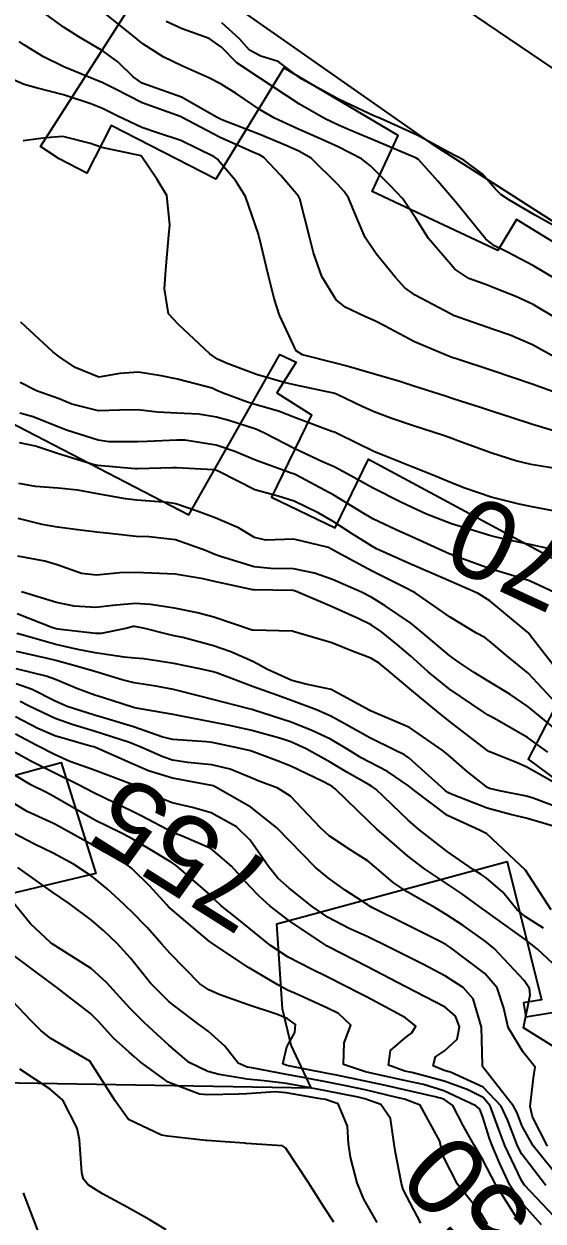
# Model space of a CAD drawing. Header units: metres. Extents: x 318500 to 325275, y 7408834 to 7428799.
# Drawn here: x 321084.6 to 321111, y 7409746 to 7409806.8 of the extents above; entities that cross this region are included whole.
import ezdxf
from ezdxf.enums import TextEntityAlignment as Align

# ---------------------------------------------------------------- set-up
doc = ezdxf.new("R2010")
doc.units = ezdxf.units.M
doc.header["$MEASUREMENT"] = 0
for name, color, linetype in [('Cotas', 45, 'Continuous'), ('Curvas de Nivel 1m', 11, 'Continuous'), ('Curvas de Nivel 5m', 15, 'Continuous'), ('Edificações', 30, 'Continuous'), ('Vias Primárias', 230, 'Continuous')]:
    doc.layers.add(name, color=color, linetype=linetype)
doc.styles.add('ARIAL', font='arial.ttf')

msp = doc.modelspace()

# ---------------------------------------------------------------- linework, layer by layer
at = {"layer": 'Curvas de Nivel 1m', "flags": 128}
for points, elevation in [([(321111.7, 7409791.778), (321110.477, 7409792.507), (321109.588, 7409792.91), (321108.485, 7409793.36), (321108.15, 7409793.489), (321107.205, 7409793.839), (321106.497, 7409794.306), (321105.161, 7409795.864), (321104.535, 7409796.86), (321103.854, 7409797.88), (321103.219, 7409798.553), (321102.563, 7409799.192), (321102.221, 7409799.559), (321101.76, 7409799.912), (321100.579, 7409800.511), (321099.558, 7409800.968), (321098.592, 7409801.396), (321097.34, 7409801.969), (321096.606, 7409802.388), (321095.392, 7409803.225), (321094.625, 7409803.703), (321093.996, 7409804.016), (321092.636, 7409804.624), (321091.684, 7409805.088), (321090.647, 7409805.746), (321090.476, 7409805.89), (321090.27, 7409806.066), (321088.669, 7409807.345)], 776), ([(321111.656, 7409793.778), (321110.5, 7409794.477), (321109.142, 7409795.179), (321108.515, 7409795.496), (321108.079, 7409795.827), (321106.548, 7409797.707), (321106.432, 7409797.851), (321105.641, 7409798.777), (321104.649, 7409799.869), (321104.571, 7409799.927), (321104.471, 7409799.972), (321102.583, 7409800.768), (321101.139, 7409801.374), (321100.595, 7409801.611), (321099.915, 7409801.937), (321098.611, 7409802.681), (321096.63, 7409803.98), (321095.418, 7409804.778), (321094.646, 7409805.571), (321094.016, 7409806.016), (321092.657, 7409806.515), (321091.829, 7409806.876)], 777), ([(321112.124, 7409796.176), (321110.539, 7409797.061), (321109.278, 7409797.809), (321108.827, 7409798.09), (321108.556, 7409798.375), (321107.879, 7409799.146), (321106.962, 7409799.844), (321106.573, 7409800.041), (321106.18, 7409800.25), (321104.589, 7409801.109), (321102.871, 7409801.896), (321102.602, 7409802.004), (321102.426, 7409802.079), (321100.615, 7409802.924), (321098.728, 7409803.949), (321098.631, 7409804.02), (321097.523, 7409804.851), (321096.641, 7409805.127), (321096.074, 7409805.418), (321095.558, 7409805.996), (321094.662, 7409806.818)], 778), ([(321112.352, 7409787.771), (321110.42, 7409788.464), (321109.425, 7409788.805), (321108.43, 7409789.139), (321106.527, 7409789.761), (321106.439, 7409789.789), (321106.259, 7409789.852), (321104.451, 7409790.62), (321102.923, 7409791.433), (321102.467, 7409791.667), (321101.921, 7409791.908), (321100.925, 7409792.374), (321100.478, 7409792.755), (321099.742, 7409793.937), (321099.315, 7409795.135), (321099.108, 7409795.944), (321098.618, 7409797.88), (321098.592, 7409797.95), (321098.551, 7409798.008), (321097.657, 7409799.06), (321096.804, 7409799.976), (321096.572, 7409800.113), (321096.355, 7409800.202), (321094.585, 7409800.992), (321092.618, 7409802.03), (321092.6, 7409802.042), (321090.61, 7409802.757), (321089.235, 7409803.466), (321088.625, 7409803.773), (321087.793, 7409804.098), (321086.635, 7409804.573), (321085.604, 7409805.09), (321084.645, 7409805.686), (321084.37, 7409805.867)], 774), ([(321112.306, 7409785.855), (321110.396, 7409786.429), (321109.36, 7409786.766), (321108.403, 7409787.086), (321107.845, 7409787.269), (321106.409, 7409787.728), (321106.03, 7409787.854), (321104.418, 7409788.372), (321103.699, 7409788.602), (321102.426, 7409788.977), (321100.965, 7409789.389), (321100.434, 7409789.531), (321098.753, 7409789.947), (321098.443, 7409790.152), (321097.596, 7409791.963), (321097.321, 7409792.81), (321097.04, 7409793.972), (321096.557, 7409795.941), (321096.544, 7409795.98), (321096.522, 7409796.083), (321095.871, 7409797.99), (321095.362, 7409798.802), (321094.567, 7409799.731), (321094.44, 7409799.883), (321094.267, 7409800.013), (321092.582, 7409800.839), (321091.402, 7409801.233), (321090.592, 7409801.497), (321089.385, 7409802.078), (321088.606, 7409802.469), (321088.003, 7409802.702), (321086.616, 7409803.154), (321085.231, 7409803.52), (321084.623, 7409803.677), (321083.545, 7409804.156)], 773), ([(321112.018, 7409784.12), (321110.369, 7409784.394), (321109.595, 7409784.578), (321108.377, 7409784.955), (321106.649, 7409785.583), (321106.388, 7409785.687), (321105.914, 7409785.855), (321104.395, 7409786.354), (321103.245, 7409786.734), (321102.402, 7409787.053), (321101.817, 7409787.321), (321100.561, 7409787.928), (321100.411, 7409787.989), (321100.335, 7409788.007), (321098.417, 7409788.414), (321097.823, 7409788.554), (321096.425, 7409788.955), (321094.927, 7409789.508), (321094.436, 7409789.742), (321094.051, 7409790.014), (321092.462, 7409791.497), (321091.957, 7409792.038), (321091.745, 7409793.303), (321091.81, 7409794.04), (321091.86, 7409794.679), (321091.975, 7409796.038), (321092.014, 7409796.551), (321091.876, 7409798.04), (321091.371, 7409798.861), (321090.57, 7409800.06), (321088.576, 7409800.487), (321087.996, 7409800.678), (321086.584, 7409801.036), (321085.726, 7409800.98), (321084.58, 7409800.828)], 772), ([(321112.202, 7409781.901), (321110.337, 7409782.255), (321109.77, 7409782.367), (321108.344, 7409782.724), (321107.013, 7409783.177), (321106.354, 7409783.436), (321105.35, 7409783.86), (321104.366, 7409784.259), (321103.766, 7409784.482), (321102.377, 7409785.051), (321100.595, 7409785.927), (321100.458, 7409785.996), (321100.391, 7409786.025), (321100.255, 7409786.068), (321098.398, 7409786.756), (321097.538, 7409787.1), (321096.404, 7409787.423), (321095.966, 7409787.547), (321094.73, 7409788.005), (321094.412, 7409788.149), (321094.165, 7409788.261), (321092.42, 7409788.721), (321091.576, 7409788.889), (321090.425, 7409789.081), (321089.491, 7409789.007), (321088.421, 7409788.82), (321087.219, 7409789.311), (321086.436, 7409789.845), (321086.08, 7409790.115), (321084.462, 7409791.617)], 771), ([(321111.819, 7409777.775), (321110.29, 7409778.487), (321109.311, 7409778.789), (321108.299, 7409779.092), (321106.374, 7409779.784), (321106.309, 7409779.809), (321106.215, 7409779.851), (321104.318, 7409780.707), (321103.515, 7409781.076), (321102.327, 7409781.632), (321102.156, 7409781.73), (321101.881, 7409781.907), (321100.344, 7409782.833), (321098.462, 7409783.846), (321098.359, 7409783.889), (321098.187, 7409783.953), (321096.369, 7409784.607), (321095.32, 7409785.052), (321094.38, 7409785.375), (321092.788, 7409785.622), (321092.384, 7409785.626), (321090.876, 7409785.56), (321090.382, 7409785.539), (321088.927, 7409785.536), (321088.383, 7409785.619), (321086.828, 7409786.106), (321086.392, 7409786.28), (321085.081, 7409786.814), (321084.399, 7409786.997)], 769), ([(321111.823, 7409773.774), (321110.347, 7409775.691), (321110.277, 7409775.79), (321110.25, 7409775.821), (321110.076, 7409775.969), (321108.275, 7409777.465), (321107.679, 7409777.829), (321106.289, 7409778.443), (321105.276, 7409778.879), (321104.302, 7409779.309), (321103.008, 7409779.89), (321102.527, 7409780.111), (321102.313, 7409780.224), (321101.277, 7409780.873), (321100.326, 7409781.487), (321099.564, 7409781.938), (321098.339, 7409782.531), (321097.531, 7409782.774), (321096.347, 7409783.101), (321094.545, 7409784.007), (321094.361, 7409784.095), (321094.257, 7409784.116), (321092.363, 7409784.22), (321092.175, 7409784.22), (321090.361, 7409784.16), (321090.262, 7409784.161), (321088.364, 7409784.339), (321088.059, 7409784.399), (321086.372, 7409784.933), (321085.192, 7409785.314), (321084.38, 7409785.484)], 768), ([(321112.104, 7409771.771), (321110.23, 7409773.79), (321109.116, 7409774.684), (321108.246, 7409775.431), (321108.019, 7409775.595), (321107.591, 7409775.83), (321106.262, 7409776.636), (321104.481, 7409777.868), (321104.282, 7409777.978), (321104.088, 7409778.067), (321102.296, 7409778.964), (321100.504, 7409779.927), (321100.383, 7409780.001), (321100.311, 7409780.044), (321100.079, 7409780.165), (321098.316, 7409780.593), (321096.897, 7409780.552), (321096.317, 7409780.674), (321095.506, 7409781.176), (321094.327, 7409781.685), (321093.412, 7409782.019), (321092.335, 7409782.387), (321091.918, 7409782.455), (321090.338, 7409782.571), (321089.767, 7409782.64), (321088.342, 7409782.9), (321087.355, 7409783.089), (321086.346, 7409783.183), (321085.2, 7409783.275), (321084.349, 7409783.423)], 767), ([(321112.181, 7409770.48), (321110.583, 7409771.786), (321110.205, 7409772.106), (321109.292, 7409772.725), (321108.223, 7409773.369), (321107.483, 7409773.831), (321106.719, 7409774.327), (321106.238, 7409774.672), (321104.838, 7409775.864), (321104.257, 7409776.322), (321102.957, 7409777.202), (321102.276, 7409777.63), (321101.755, 7409777.908), (321100.289, 7409778.545), (321099.365, 7409778.868), (321098.297, 7409779.091), (321097.151, 7409779.113), (321096.298, 7409779.196), (321094.591, 7409779.72), (321094.307, 7409779.819), (321093.827, 7409780.015), (321092.315, 7409780.554), (321090.976, 7409780.71), (321090.317, 7409780.735), (321089.105, 7409780.865), (321088.319, 7409780.957), (321087.357, 7409781.062), (321086.321, 7409781.21), (321085.543, 7409781.346), (321084.322, 7409781.637)], 766), ([(321111.872, 7409768.054), (321110.162, 7409769.013), (321109.622, 7409769.256), (321108.217, 7409769.819), (321108.17, 7409769.845), (321108.101, 7409769.891), (321106.193, 7409771.364), (321105.584, 7409771.856), (321104.217, 7409772.997), (321103.152, 7409773.886), (321102.647, 7409774.307), (321102.237, 7409774.553), (321101.253, 7409774.928), (321100.244, 7409775.329), (321098.291, 7409775.909), (321098.25, 7409775.917), (321098.222, 7409775.922), (321096.25, 7409775.967), (321096.205, 7409775.981), (321094.259, 7409776.63), (321093.432, 7409776.849), (321092.266, 7409777.089), (321091.04, 7409777.277), (321090.269, 7409777.327), (321089.125, 7409777.22), (321088.266, 7409777.133), (321087.171, 7409777.196), (321086.269, 7409777.38), (321084.496, 7409777.917)], 764), ([(321112.136, 7409766.824), (321110.484, 7409767.448), (321110.146, 7409767.542), (321108.771, 7409767.811), (321108.263, 7409767.93), (321108.152, 7409767.986), (321107.126, 7409768.802), (321106.168, 7409769.627), (321105.904, 7409769.853), (321104.187, 7409771.025), (321102.22, 7409771.879), (321102.2, 7409771.886), (321102.18, 7409771.9), (321100.215, 7409772.962), (321098.924, 7409773.239), (321098.222, 7409773.415), (321096.983, 7409773.969), (321096.5, 7409774.243), (321096.234, 7409774.383), (321095.121, 7409774.879), (321094.242, 7409775.185), (321092.676, 7409775.595), (321092.247, 7409775.687), (321091.961, 7409775.749), (321090.747, 7409776.053), (321090.251, 7409776.158), (321090.158, 7409776.154), (321089.787, 7409776.067), (321088.532, 7409775.799), (321088.246, 7409775.801), (321086.335, 7409776.023), (321086.249, 7409776.037), (321086.037, 7409776.113), (321084.26, 7409776.807)], 763), ([(321112.017, 7409765.876), (321110.129, 7409766.423), (321109.327, 7409766.607), (321108.137, 7409766.929), (321106.362, 7409767.632), (321106.148, 7409767.735), (321105.992, 7409767.852), (321104.166, 7409769.486), (321103.937, 7409769.643), (321103.443, 7409769.881), (321102.179, 7409770.507), (321100.873, 7409771.236), (321100.195, 7409771.611), (321099.471, 7409771.937), (321098.207, 7409772.409), (321097.516, 7409772.655), (321096.217, 7409773.111), (321094.448, 7409773.786), (321094.228, 7409773.853), (321093.545, 7409774.017), (321092.232, 7409774.277), (321090.694, 7409774.52), (321090.227, 7409774.555), (321089.7, 7409774.596), (321088.231, 7409774.826), (321087.343, 7409774.989), (321086.237, 7409775.251), (321084.687, 7409775.69), (321084.245, 7409775.802)], 762), ([(321111.399, 7409761.777), (321110.09, 7409763.79), (321108.117, 7409765.628), (321107.746, 7409765.826), (321106.131, 7409766.556), (321104.403, 7409767.867), (321104.152, 7409768.078), (321103.073, 7409768.8), (321102.164, 7409769.264), (321101.747, 7409769.488), (321101.062, 7409769.917), (321100.178, 7409770.432), (321099.237, 7409770.887), (321098.19, 7409771.308), (321096.242, 7409771.937), (321096.2, 7409771.948), (321096.052, 7409771.982), (321094.207, 7409772.451), (321093.62, 7409772.604), (321092.214, 7409772.955), (321091.303, 7409773.13), (321090.212, 7409773.307), (321089.598, 7409773.453), (321088.218, 7409773.872), (321087.445, 7409774.098), (321086.225, 7409774.434), (321085.808, 7409774.535), (321084.231, 7409774.889)], 761), ([(321112.021, 7409758.536), (321110.699, 7409759.783), (321110.047, 7409760.278), (321108.45, 7409761.429), (321108.068, 7409761.699), (321107.902, 7409761.823), (321106.842, 7409762.603), (321106.083, 7409763.114), (321104.964, 7409763.861), (321104.1, 7409764.524), (321102.521, 7409765.894), (321102.125, 7409766.262), (321100.419, 7409767.926), (321100.263, 7409768.041), (321100.152, 7409768.104), (321099.79, 7409768.297), (321098.161, 7409769.067), (321097.527, 7409769.323), (321096.169, 7409769.836), (321096.058, 7409769.871), (321095.531, 7409769.99), (321094.174, 7409770.263), (321093.885, 7409770.303), (321092.176, 7409770.423), (321091.673, 7409770.543), (321090.185, 7409771.063), (321088.776, 7409771.497), (321088.194, 7409771.666), (321086.808, 7409772.104), (321086.203, 7409772.366), (321085.036, 7409772.955), (321084.211, 7409773.255)], 759), ([(321111.972, 7409754.547), (321109.99, 7409755.79), (321110.327, 7409757.466), (321110.289, 7409757.787), (321110.016, 7409758.185), (321108.502, 7409759.813), (321108.046, 7409760.189), (321106.918, 7409760.976), (321106.065, 7409761.539), (321105.531, 7409761.855), (321104.078, 7409762.685), (321103.368, 7409763.165), (321102.524, 7409763.893), (321102.095, 7409764.237), (321101.209, 7409764.808), (321100.114, 7409765.529), (321099.667, 7409765.935), (321098.144, 7409767.543), (321097.511, 7409767.96), (321096.51, 7409768.331), (321096.155, 7409768.48), (321095.087, 7409768.924), (321094.161, 7409769.138), (321092.93, 7409769.255), (321092.163, 7409769.377), (321091.664, 7409769.539), (321090.523, 7409770.055), (321090.172, 7409770.194), (321089.968, 7409770.268), (321088.181, 7409770.852), (321087.117, 7409771.17), (321086.191, 7409771.483), (321084.841, 7409772.13), (321084.415, 7409772.35)], 758), ([(321111.206, 7409749.777), (321110.446, 7409751.264), (321110.317, 7409751.786), (321110.501, 7409753.236), (321110.577, 7409753.784), (321109.971, 7409754.551), (321109.215, 7409755.802), (321108.981, 7409756.787), (321108.648, 7409757.81), (321108.021, 7409758.542), (321106.292, 7409759.846), (321106.042, 7409760.008), (321105.716, 7409760.183), (321104.057, 7409761.008), (321102.276, 7409761.897), (321102.147, 7409761.975), (321102.071, 7409762.025), (321100.934, 7409762.773), (321100.085, 7409763.389), (321099.403, 7409763.937), (321098.11, 7409765.254), (321097.444, 7409765.96), (321096.135, 7409766.981), (321094.363, 7409768.007), (321094.219, 7409768.078), (321094.151, 7409768.093), (321094.055, 7409768.107), (321092.154, 7409768.453), (321090.94, 7409768.837), (321090.157, 7409769.171), (321088.247, 7409770.01), (321088.169, 7409770.043), (321087.991, 7409770.092), (321086.178, 7409770.616), (321085.322, 7409770.983), (321084.191, 7409771.567)], 757), ([(321111.884, 7409748.041), (321110.483, 7409749.784), (321109.92, 7409750.786), (321109.639, 7409751.506), (321109.478, 7409751.797), (321107.959, 7409753.751), (321107.907, 7409753.821), (321107.895, 7409753.887), (321107.854, 7409755.822), (321107.432, 7409757.256), (321106.916, 7409757.836), (321106.018, 7409758.401), (321104.875, 7409759.013), (321104.033, 7409759.434), (321103.146, 7409759.883), (321102.048, 7409760.419), (321101.135, 7409760.832), (321100.062, 7409761.39), (321099.258, 7409761.938), (321098.079, 7409762.874), (321097.506, 7409763.38), (321097.029, 7409763.966), (321096.11, 7409765.307), (321095.412, 7409765.991), (321094.13, 7409766.698), (321093.18, 7409766.974), (321092.138, 7409767.201), (321091.542, 7409767.44), (321090.315, 7409768.057), (321090.192, 7409768.111), (321090.141, 7409768.133), (321090.023, 7409768.18), (321088.152, 7409768.879), (321086.949, 7409769.311), (321086.163, 7409769.654), (321085.265, 7409770.124), (321084.178, 7409770.693)], 756), ([(321111.852, 7409745.875), (321110.038, 7409747.788), (321109.884, 7409748.028), (321109.045, 7409749.803), (321108.734, 7409750.624), (321108.29, 7409751.815), (321107.936, 7409752.243), (321107.122, 7409752.652), (321105.948, 7409753.07), (321104.309, 7409753.513), (321103.956, 7409753.587), (321103.13, 7409753.882), (321103.225, 7409754.628), (321103.981, 7409755.276), (321104.321, 7409755.531), (321104.511, 7409755.865), (321103.994, 7409756.295), (321102.955, 7409756.841), (321102.004, 7409757.348), (321101.641, 7409757.54), (321100.915, 7409757.916), (321100.017, 7409758.373), (321099.183, 7409758.778), (321098.031, 7409759.369), (321097.139, 7409759.964), (321096.053, 7409760.841), (321095.418, 7409761.348), (321094.614, 7409762.002), (321094.331, 7409762.273), (321094.068, 7409762.542), (321092.341, 7409764.027), (321092.092, 7409764.195), (321090.945, 7409764.89), (321090.11, 7409765.377), (321089.662, 7409765.616), (321088.731, 7409766.081), (321088.316, 7409766.281), (321088.123, 7409766.382), (321087.451, 7409766.772), (321086.134, 7409767.529), (321085.753, 7409767.732), (321084.966, 7409768.128), (321084.147, 7409768.613)], 754), ([(321110.895, 7409745.78), (321109.867, 7409746.937), (321109.299, 7409747.799), (321108.771, 7409748.933), (321108.393, 7409749.813), (321108.263, 7409750.164), (321107.924, 7409751.25), (321107.764, 7409751.659), (321107.567, 7409751.825), (321105.941, 7409752.589), (321104.904, 7409752.902), (321103.949, 7409753.109), (321102.401, 7409753.445), (321101.955, 7409753.54), (321100.848, 7409753.917), (321100.872, 7409755.021), (321101.214, 7409755.912), (321100.587, 7409756.513), (321099.999, 7409756.801), (321098.447, 7409757.504), (321098.006, 7409757.701), (321097.501, 7409757.958), (321096.023, 7409758.845), (321094.262, 7409760.007), (321094.132, 7409760.099), (321094.042, 7409760.172), (321093.167, 7409760.901), (321092.058, 7409761.84), (321091.962, 7409761.934), (321091.869, 7409762.033), (321091.006, 7409762.979), (321090.087, 7409763.869), (321089.986, 7409763.959), (321089.84, 7409764.064), (321088.727, 7409764.708), (321088.104, 7409765.05), (321086.221, 7409766.109), (321086.12, 7409766.16), (321084.771, 7409766.775), (321084.13, 7409767.155)], 753), ([(321109.85, 7409745.79), (321108.582, 7409747.809), (321107.9, 7409749.121), (321107.482, 7409749.826), (321106.914, 7409750.829), (321106.404, 7409751.843), (321105.935, 7409752.155), (321105.507, 7409752.284), (321103.941, 7409752.636), (321102.979, 7409752.85), (321101.948, 7409753.079), (321100.494, 7409753.38), (321099.953, 7409753.487), (321098.054, 7409753.854), (321097.959, 7409753.875), (321097.758, 7409753.953), (321097.969, 7409754.815), (321098.372, 7409755.55), (321098.404, 7409755.946), (321097.985, 7409756.261), (321097.485, 7409756.46), (321095.994, 7409756.945), (321094.531, 7409757.473), (321094.006, 7409757.71), (321093.544, 7409758.015), (321092.033, 7409759.555), (321091.62, 7409760.036), (321090.87, 7409760.869), (321090.056, 7409761.698), (321089.873, 7409761.877), (321089.678, 7409762.066), (321088.84, 7409762.847), (321088.081, 7409763.463), (321087.125, 7409764.1), (321086.098, 7409764.654), (321085.111, 7409765.131), (321084.113, 7409765.643)], 752), ([(321108.163, 7409745.815), (321107.858, 7409746.321), (321106.634, 7409747.839), (321105.901, 7409749.265), (321105.77, 7409749.851), (321105.731, 7409750.033), (321104.735, 7409751.862), (321103.934, 7409752.168), (321103.559, 7409752.252), (321101.941, 7409752.628), (321101.038, 7409752.819), (321099.947, 7409753.036), (321098.6, 7409753.294), (321097.952, 7409753.417), (321096.188, 7409753.745), (321095.957, 7409753.788), (321095.487, 7409753.987), (321094.82, 7409754.849), (321093.976, 7409755.618), (321093.413, 7409756.016), (321091.996, 7409757.097), (321091.041, 7409758.045), (321090.029, 7409759.323), (321089.349, 7409760.07), (321088.672, 7409760.706), (321088.052, 7409761.257), (321086.909, 7409762.102), (321086.068, 7409762.671), (321084.303, 7409763.921)], 751), ([(321102.559, 7409745.889), (321101.868, 7409747.083), (321101.533, 7409747.905), (321101.199, 7409749.216), (321101.094, 7409749.912), (321101.04, 7409750.786), (321100.572, 7409751.92), (321099.933, 7409752.138), (321099.682, 7409752.184), (321097.938, 7409752.486), (321097.369, 7409752.528), (321095.937, 7409752.432), (321095.517, 7409752.406), (321093.935, 7409752.375), (321093.534, 7409752.416), (321091.945, 7409753.027), (321090.513, 7409754.052), (321090.222, 7409754.315), (321089.965, 7409754.539), (321089.165, 7409755.265), (321088.418, 7409756.083), (321087.986, 7409756.514), (321086.284, 7409757.829), (321086.009, 7409758.032), (321085.89, 7409758.112), (321084.03, 7409759.499)], 749), ([(321100.35, 7409745.922), (321099.861, 7409746.651), (321099.04, 7409747.938), (321097.897, 7409749.687), (321097.743, 7409749.797), (321095.899, 7409749.912), (321095.838, 7409749.919), (321094.837, 7409749.996), (321093.901, 7409750.062), (321093.844, 7409750.067), (321091.904, 7409750.282), (321091.607, 7409750.331), (321089.916, 7409751.129), (321089.249, 7409752.07), (321087.96, 7409754.09), (321085.971, 7409755.248), (321085.485, 7409755.627), (321084.988, 7409756.125), (321083.995, 7409757.162)], 748), ([(321091.843, 7409745.532), (321090.966, 7409746.043), (321089.859, 7409746.683), (321088.603, 7409747.345), (321087.876, 7409747.802), (321087.639, 7409748.092), (321087.559, 7409748.417), (321087.438, 7409750.095), (321087.312, 7409750.693), (321086.582, 7409752.103), (321085.938, 7409752.676), (321084.405, 7409753.682)], 747), ([(321085.821, 7409744.165), (321085.075, 7409746.122), (321084.587, 7409747.411)], 746)]:
    msp.add_lwpolyline(points, dxfattribs=dict(at, elevation=elevation))
at = {"layer": 'Curvas de Nivel 5m', "flags": 128}
for points, elevation in [([(321111.702, 7409789.777), (321110.45, 7409790.467), (321109.312, 7409790.953), (321108.461, 7409791.246), (321106.722, 7409791.846), (321106.536, 7409791.915), (321106.471, 7409791.938), (321106.283, 7409792.041), (321104.481, 7409792.984), (321103.966, 7409793.358), (321103.476, 7409793.885), (321102.508, 7409795.08), (321101.951, 7409795.909), (321101.505, 7409796.946), (321101.1, 7409797.922), (321100.876, 7409798.248), (321100.557, 7409798.608), (321099.2, 7409799.944), (321098.575, 7409800.304), (321097.965, 7409800.574), (321096.587, 7409801.144), (321094.755, 7409801.85), (321094.599, 7409801.916), (321094.432, 7409802.012), (321092.615, 7409803.032), (321091.094, 7409803.582), (321090.625, 7409803.753), (321090.16, 7409804.067), (321089.387, 7409804.828), (321088.643, 7409805.377), (321087.393, 7409806.103), (321086.657, 7409806.578), (321085.127, 7409807.679)], 775), ([(321112.165, 7409779.918), (321110.315, 7409780.316), (321109.081, 7409780.572), (321108.319, 7409780.765), (321107.502, 7409781.012), (321106.325, 7409781.369), (321105.054, 7409781.863), (321104.335, 7409782.203), (321103.726, 7409782.492), (321102.349, 7409783.187), (321101.027, 7409783.92), (321100.365, 7409784.265), (321099.775, 7409784.53), (321098.378, 7409785.18), (321096.825, 7409785.973), (321096.535, 7409786.121), (321096.392, 7409786.177), (321095.011, 7409786.616), (321094.398, 7409786.787), (321093.481, 7409786.937), (321092.4, 7409786.992), (321091.401, 7409787.045), (321090.401, 7409787.168), (321089.466, 7409787.139), (321088.4, 7409787.109), (321087.051, 7409787.457), (321086.406, 7409787.723), (321086.121, 7409787.828), (321085.246, 7409788.127), (321084.416, 7409788.557)], 770), ([(321111.214, 7409769.78), (321110.181, 7409770.53), (321108.518, 7409771.492), (321108.198, 7409771.661), (321107.934, 7409771.824), (321106.217, 7409772.998), (321105.143, 7409773.861), (321104.238, 7409774.667), (321103.591, 7409775.227), (321102.779, 7409775.892), (321102.255, 7409776.242), (321101.596, 7409776.574), (321100.268, 7409777.151), (321098.409, 7409777.949), (321098.281, 7409777.99), (321098.235, 7409777.997), (321096.281, 7409778.021), (321096.237, 7409778.024), (321094.287, 7409778.447), (321093.72, 7409778.584), (321092.292, 7409778.814), (321091.483, 7409778.851), (321090.293, 7409778.908), (321089.477, 7409778.887), (321088.29, 7409778.766), (321087.529, 7409778.86), (321086.298, 7409779.288), (321085.665, 7409779.484), (321084.296, 7409779.736)], 765), ([(321110.996, 7409760.841), (321110.065, 7409761.432), (321109.653, 7409761.796), (321108.937, 7409762.666), (321108.086, 7409763.392), (321107.829, 7409763.566), (321107.426, 7409763.83), (321106.103, 7409764.738), (321104.651, 7409765.865), (321104.127, 7409766.327), (321102.483, 7409767.895), (321102.288, 7409768.035), (321102.152, 7409768.118), (321101.011, 7409768.77), (321100.163, 7409769.274), (321098.952, 7409769.942), (321098.175, 7409770.298), (321097.656, 7409770.479), (321096.183, 7409770.877), (321095.053, 7409771.131), (321094.189, 7409771.306), (321092.607, 7409771.613), (321092.195, 7409771.687), (321090.227, 7409772.032), (321090.2, 7409772.04), (321090.128, 7409772.061), (321088.656, 7409772.535), (321088.206, 7409772.681), (321087.303, 7409773.005), (321086.214, 7409773.469), (321085.74, 7409773.642), (321084.219, 7409774.004)], 760), ([(321111.115, 7409747.778), (321109.904, 7409749.371), (321109.679, 7409749.793), (321109.192, 7409751.07), (321108.844, 7409751.806), (321107.944, 7409752.773), (321106.273, 7409753.528), (321105.957, 7409753.619), (321105.398, 7409753.856), (321105.512, 7409754.309), (321105.971, 7409754.609), (321106.613, 7409755.208), (321106.731, 7409755.839), (321106.53, 7409756.377), (321106, 7409756.838), (321104.01, 7409757.87), (321102.025, 7409758.896), (321100.074, 7409759.895), (321100.04, 7409759.915), (321100.008, 7409759.93), (321098.059, 7409761.238), (321097.119, 7409761.964), (321096.565, 7409762.463), (321096.08, 7409762.964), (321095.588, 7409763.493), (321095.146, 7409763.994), (321094.103, 7409764.895), (321092.613, 7409765.524), (321092.115, 7409765.721), (321091.916, 7409765.832), (321091.537, 7409766.039), (321090.606, 7409766.531), (321090.127, 7409766.773), (321089.254, 7409767.196), (321088.136, 7409767.737), (321087.41, 7409768.097), (321086.149, 7409768.722), (321084.964, 7409769.322), (321084.164, 7409769.767)], 755), ([(321104.775, 7409745.861), (321103.876, 7409747.576), (321103.781, 7409747.871), (321103.486, 7409749.459), (321103.415, 7409749.877), (321103.224, 7409751.185), (321102.739, 7409751.888), (321101.934, 7409752.178), (321101.583, 7409752.257), (321099.94, 7409752.584), (321099.145, 7409752.735), (321097.945, 7409752.954), (321096.818, 7409753.095), (321095.948, 7409753.176), (321094.535, 7409753.417), (321093.953, 7409753.562), (321093.012, 7409754.019), (321091.969, 7409754.894), (321091.382, 7409755.446), (321090.719, 7409756.049), (321089.991, 7409756.781), (321088.814, 7409758.078), (321088.021, 7409758.793), (321086.181, 7409759.965), (321086.039, 7409760.048), (321085.955, 7409760.111), (321084.97, 7409761.047), (321084.06, 7409762.14)], 750)]:
    msp.add_lwpolyline(points, dxfattribs=dict(at, elevation=elevation))
at = {"layer": 'Edificações'}
for points in [[(321069.952, 7409817.977), (321059.733, 7409801.524), (321065.281, 7409797.332), (321068.463, 7409801.543), (321075.115, 7409797.421), (321072.675, 7409793.743), (321078.469, 7409789.899), (321082.464, 7409787.289), (321092.99, 7409781.828), (321097.611, 7409789.979), (321098.446, 7409789.585), (321097.457, 7409788.025), (321099.211, 7409786.913), (321097.19, 7409782.736), (321100.42, 7409781.174), (321102.109, 7409784.665), (321114.64, 7409777.924), (321110.228, 7409769.432), (321116.391, 7409764.853)], [(321115.629, 7409793.156), (321109.635, 7409796.824), (321108.677, 7409795.259), (321105.398, 7409796.793), (321102.293, 7409798.245), (321103.624, 7409801.091), (321097.812, 7409804.52), (321094.362, 7409798.879), (321089.043, 7409801.6), (321087.807, 7409799.184), (321086.407, 7409799.9), (321085.448, 7409800.535), (321091.145, 7409809.445)], [(321076.775, 7409766.576), (321086.498, 7409769.255), (321088.257, 7409763.622), (321079.589, 7409761.548)], [(321082.328, 7409753.028), (321099.201, 7409752.734), (321098.183, 7409754.898), (321097.747, 7409756.75), (321097.453, 7409761.062), (321109.155, 7409764.236), (321110.905, 7409757.209), (321109.981, 7409757.057), (321110.1, 7409756.333), (321114.346, 7409757.03)]]:
    msp.add_lwpolyline(points, dxfattribs=at)
at = {"layer": 'Vias Primárias'}
for points in [[(321075.613, 7409883.256), (321065.689, 7409870.696), (321051.413, 7409851.176, 0.06745), (321050.286, 7409849.097, 0.294308), (321050.894, 7409846.248), (321062.816, 7409837.514), (321083.145, 7409823.664), (321111.951, 7409804.166), (321117.755, 7409800.36, 0.438815), (321124.914, 7409802.163), (321140.014, 7409823.047)], [(321174.316, 7409743.069, -0.054229), (321172.566, 7409747.848, 0.035401), (321170.645, 7409753.773, 0.0657), (321166.171, 7409761.669, 0.085235), (321161.769, 7409765.803), (321157.692, 7409768.497), (321147.702, 7409774.302), (321140.639, 7409778.615), (321126.6, 7409787.068), (321105.49, 7409800.561), (321089.007, 7409812.116), (321076.12, 7409820.538), (321066.101, 7409827.882), (321060.717, 7409831.892), (321049.981, 7409838.973), (321042.307, 7409844.446), (321022.086, 7409858.22), (321013.062, 7409864.884, 0.008904), (321010.09, 7409866.482, 0.026589), (321003.369, 7409869.504), (321000, 7409870.967)]]:
    msp.add_lwpolyline(points, format="xyb", dxfattribs=at)

# ---------------------------------------------------------------- texts
at = {"layer": 'Cotas', "style": 'ARIAL'}
for s, rotation, p in [('770', 155.17364, (321110.788, 7409779.227, 770)), ('755', 147.76372, (321092.645, 7409764.601, 755)), ('750', 133.16827, (321108.153, 7409745.981, 750))]:
    msp.add_text(s, height=4, rotation=rotation, dxfattribs=at).set_placement(p, align=Align.MIDDLE_CENTER)

doc.saveas('drawing.dxf')
